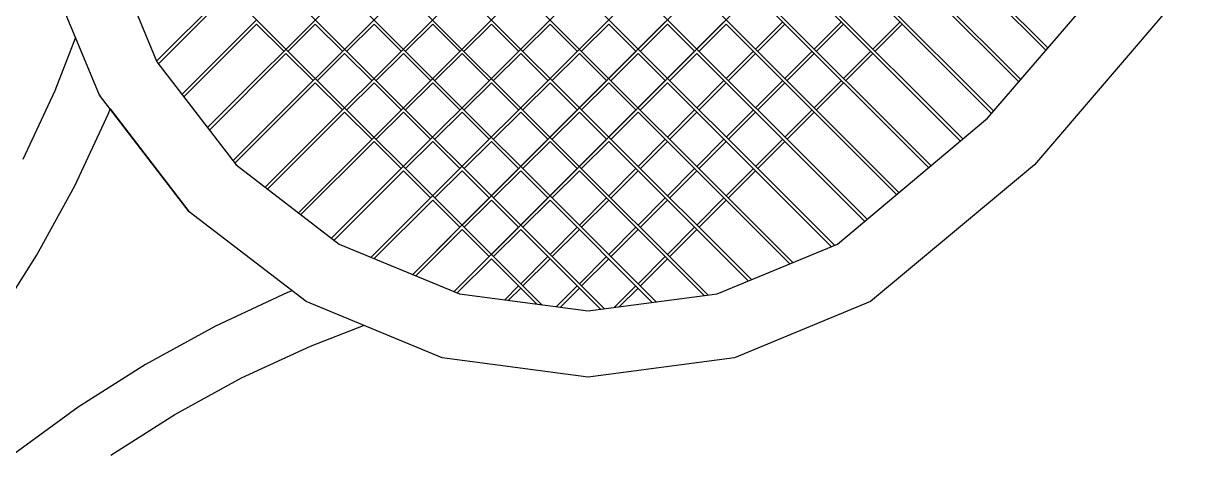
# Model space of a CAD drawing. Header units: millimetres. Extents: x 3103 to 179340, y -10977 to 70536.
# Drawn here: x 154277.9 to 154538.8, y 19392.5 to 19488.7 of the extents above; entities that cross this region are included whole.
import ezdxf

# ---------------------------------------------------------------- set-up
doc = ezdxf.new("R2010")
doc.units = ezdxf.units.MM
doc.header["$LTSCALE"] = 0.5
doc.layers.add('MEBEL', color=1, linetype='Continuous')

# ---------------------------------------------------------------- blocks, each defined once
blk = doc.blocks.new('m_87')
for p, q in [((-47.840034, -31.024021), (-36.066401, -19.248146)), ((-44.595694, -19.340724), (-33.130657, -30.808008)), ((-45.116114, -19.789255), (-33.579099, -31.328517)), ((-47.001564, -32.123339), (-35.097658, -20.217091)), ((-45.636427, -20.237791), (-34.027433, -31.848925)), ((-46.580958, -32.671583), (-34.613275, -20.701563)), ((-46.096086, -20.746779), (-34.536421, -32.308787)), ((-46.04882, -33.1083), (-34.128904, -21.186036)), ((-46.538472, -21.273339), (-35.062885, -32.751173)), ((-46.980762, -21.799904), (-35.589349, -33.193552)), ((-45.500683, -33.529001), (-33.644533, -21.670508)), ((-44.952535, -33.949709), (-33.16015, -22.154981)), ((-47.42304, -22.326463), (-36.115813, -33.635938)), ((-44.299316, -34.265232), (-32.675778, -22.639453)), ((-47.854197, -22.864157), (-36.653411, -34.06719)), ((-48.137891, -23.549318), (-37.338471, -34.350973)), ((-48.42168, -24.234474), (-38.023436, -34.634763)), ((-48.675286, -24.949807), (-38.738477, -34.888476)), ((-48.787987, -25.805956), (-39.594626, -35.00117)), ((-48.900675, -26.662206), (-40.45068, -35.113865)), ((-48.834073, -27.697754), (-41.486036, -35.047263)), ((-36.017966, -27.992868), (-33.16425, -30.847072)), ((-36.502337, -28.477341), (-33.612692, -31.367481)), ((-36.98672, -28.961813), (-34.061133, -31.88799)), ((-48.655462, -29.054981), (-47.834277, -31.037891)), ((-34.128904, -31.965524), (-31.659078, -29.100001)), ((-48.783397, -31.586033), (-49.714064, -29.33867)), ((-37.471091, -29.446286), (-34.575974, -32.341993)), ((-30.709862, -29.648143), (-33.352923, -32.740623)), ((-47.811222, -31.067967), (-46.674215, -29.930663)), ((-39.892971, -30.82695), (-38.96054, -29.894435)), ((-38.924217, -30.82695), (-37.991797, -29.894435)), ((-37.955462, -29.930758), (-35.102438, -32.784372)), ((-47.42304, -31.575095), (-46.189844, -30.342477)), ((-47.390627, -31.616211), (-46.189844, -30.415135)), ((-46.189844, -30.415135), (-45.741796, -30.863279)), ((-45.669138, -30.863279), (-45.22109, -30.415135)), ((-45.22109, -30.415135), (-44.773042, -30.863279)), ((-44.700384, -30.863279), (-44.252336, -30.415231)), ((-44.252336, -30.415231), (-43.804299, -30.86338)), ((-43.731641, -30.863279), (-43.283593, -30.415231)), ((-43.283593, -30.415231), (-42.835545, -30.86338)), ((-42.762887, -30.863279), (-42.314839, -30.415231)), ((-42.314839, -30.415231), (-41.866791, -30.86338)), ((-41.794133, -30.86338), (-41.346085, -30.415135)), ((-41.346085, -30.415135), (-40.898048, -30.863279)), ((-40.377342, -30.415231), (-40.82539, -30.863279)), ((-40.377342, -31.311422), (-39.444923, -30.378908)), ((-39.929294, -30.863279), (-40.377342, -30.415231)), ((-39.408588, -30.415231), (-39.856636, -30.863279)), ((-39.408588, -31.311422), (-38.476169, -30.378908)), ((-38.96054, -30.86338), (-39.408588, -30.415231)), ((-38.887882, -30.863279), (-38.439846, -30.415231)), ((-38.439846, -30.415231), (-35.628902, -33.226758)), ((-37.955462, -30.82695), (-37.507414, -30.378908)), ((-37.919139, -30.86338), (-37.471091, -30.415231)), ((-36.98672, -30.82695), (-36.538672, -30.378908)), ((-36.950385, -30.86338), (-36.502337, -30.415231)), ((-36.017966, -30.827051), (-35.569918, -30.378908)), ((-35.981643, -30.86338), (-35.533595, -30.415231)), ((-49.177539, -30.634278), (-49.518156, -31.513864)), ((-46.970021, -32.164454), (-45.705461, -30.899608)), ((-45.705461, -30.899608), (-45.257413, -31.347751)), ((-45.184767, -31.347751), (-44.736719, -30.899608)), ((-44.736719, -30.899608), (-44.288671, -31.347751)), ((-44.216012, -31.347751), (-43.767964, -30.899703)), ((-43.767964, -30.899703), (-43.319916, -31.347853)), ((-43.247258, -31.347751), (-42.79921, -30.899703)), ((-42.79921, -30.899703), (-42.351174, -31.347853)), ((-42.278516, -31.347751), (-41.830468, -30.899703)), ((-41.830468, -30.899703), (-41.38242, -31.347853)), ((-40.861713, -30.899608), (-41.309762, -31.347853)), ((-40.861713, -31.795996), (-39.929294, -30.863279)), ((-40.413665, -31.347751), (-40.861713, -30.899608)), ((-39.892971, -30.899703), (-40.341007, -31.347751)), ((-39.892971, -31.795895), (-38.96054, -30.86338)), ((-39.444923, -31.347751), (-39.892971, -30.899703)), ((-39.372265, -31.347751), (-38.924217, -30.899703)), ((-38.924217, -30.899703), (-36.155366, -33.669138)), ((-38.439846, -31.311422), (-37.991797, -30.86338)), ((-38.403511, -31.347751), (-37.955462, -30.899703)), ((-37.471091, -31.311422), (-37.023043, -30.86338)), ((-37.434768, -31.347751), (-36.98672, -30.899703)), ((-36.502337, -31.311524), (-36.054289, -30.86338)), ((-36.466014, -31.347853), (-36.017966, -30.899703)), ((-47.834277, -31.037891), (-46.527922, -32.740623)), ((-46.549415, -32.712692), (-45.22109, -31.38408)), ((-45.22109, -31.38408), (-44.773042, -31.832224)), ((-44.700384, -31.832224), (-44.252336, -31.38408)), ((-44.252336, -31.38408), (-43.804299, -31.832224)), ((-43.731641, -31.832224), (-43.283593, -31.384182)), ((-43.283593, -31.384182), (-42.835545, -31.832325)), ((-42.762887, -31.832224), (-42.314839, -31.384182)), ((-42.314839, -31.384182), (-41.866791, -31.832325)), ((-41.346085, -31.384182), (-41.794133, -31.832224)), ((-41.346085, -32.280367), (-40.413665, -31.347751)), ((-40.898048, -31.832325), (-41.346085, -31.384182)), ((-40.377342, -31.38408), (-40.82539, -31.832325)), ((-40.377342, -32.280469), (-39.444923, -31.347751)), ((-39.929294, -31.832224), (-40.377342, -31.38408)), ((-39.856636, -31.832224), (-39.408588, -31.384182)), ((-39.408588, -31.384182), (-36.704778, -34.088474)), ((-38.924217, -31.795895), (-38.476169, -31.347853)), ((-38.887882, -31.832224), (-38.439846, -31.384182)), ((-37.955462, -31.795895), (-37.507414, -31.347853)), ((-37.919139, -31.832224), (-37.471091, -31.384182)), ((-36.98672, -31.795996), (-36.538672, -31.347853)), ((-36.950385, -31.832325), (-36.502337, -31.384182)), ((-49.518156, -31.513864), (-50.046086, -32.650196)), ((-47.302925, -33.515817), (-48.783397, -31.586033)), ((-48.783397, -31.586033), (-48.770701, -31.602639)), ((-49.190139, -33.082712), (-48.635745, -31.88945)), ((-48.635745, -31.88945), (-48.607218, -31.815719)), ((-48.607218, -31.815719), (-47.302925, -33.515817)), ((-46.007716, -33.139843), (-44.736719, -31.868553)), ((-44.736719, -31.868553), (-44.288671, -32.316696)), ((-44.216012, -32.316696), (-43.767964, -31.868553)), ((-43.767964, -31.868553), (-43.319916, -32.316696)), ((-43.247258, -32.316696), (-42.79921, -31.868654)), ((-42.79921, -31.868654), (-42.351174, -32.316798)), ((-41.830468, -31.868654), (-42.278516, -32.316696)), ((-41.830468, -32.764846), (-40.898048, -31.832325)), ((-41.38242, -32.316798), (-41.830468, -31.868654)), ((-40.861713, -31.868654), (-41.309762, -32.316696)), ((-40.861713, -32.764846), (-39.929294, -31.832224)), ((-40.413665, -32.316798), (-40.861713, -31.868654)), ((-40.341007, -32.316798), (-39.892971, -31.868553)), ((-39.892971, -31.868553), (-37.389838, -34.372264)), ((-39.408588, -32.280367), (-38.96054, -31.832224)), ((-39.372265, -32.316696), (-38.924217, -31.868553)), ((-38.439846, -32.280367), (-37.991797, -31.832325)), ((-38.403511, -32.316696), (-37.955462, -31.868654)), ((-37.471091, -32.280469), (-37.023043, -31.832325)), ((-37.434768, -32.316798), (-36.98672, -31.868654)), ((-36.60537, -34.047264), (-34.128904, -31.965524)), ((-45.459568, -33.560544), (-44.252336, -32.353026)), ((-44.252336, -32.353026), (-43.804299, -32.801169)), ((-43.731641, -32.801169), (-43.283593, -32.353026)), ((-43.283593, -32.353026), (-42.835545, -32.801169)), ((-42.314839, -32.353127), (-42.762887, -32.801169)), ((-42.314839, -33.249318), (-41.38242, -32.316798)), ((-41.866791, -32.80127), (-42.314839, -32.353127)), ((-41.346085, -32.353127), (-41.794133, -32.801169)), ((-41.346085, -33.249318), (-40.413665, -32.316798)), ((-40.898048, -32.80127), (-41.346085, -32.353127)), ((-40.82539, -32.801169), (-40.377342, -32.353127)), ((-40.377342, -32.353127), (-38.074803, -34.656054)), ((-39.892971, -32.764941), (-39.444923, -32.316696)), ((-39.856636, -32.80127), (-39.408588, -32.353026)), ((-38.924217, -32.764846), (-38.476169, -32.316696)), ((-38.887882, -32.801169), (-38.439846, -32.353026)), ((-37.955462, -32.764941), (-37.507414, -32.316798)), ((-37.919139, -32.80127), (-37.471091, -32.353127)), ((-46.527922, -32.740623), (-44.825482, -34.047264)), ((-44.911515, -33.981252), (-43.767964, -32.837498)), ((-43.767964, -32.837498), (-43.319916, -33.285642)), ((-42.79921, -32.837498), (-43.247258, -33.285642)), ((-42.79921, -33.733791), (-41.866791, -32.80127)), ((-42.351174, -33.285642), (-42.79921, -32.837498)), ((-41.830468, -32.837599), (-42.278516, -33.285642)), ((-41.830468, -33.733791), (-40.898048, -32.80127)), ((-41.38242, -33.285743), (-41.830468, -32.837599)), ((-41.309762, -33.285642), (-40.861713, -32.837599)), ((-40.861713, -32.837599), (-38.802826, -34.89697)), ((-40.377342, -33.249318), (-39.929294, -32.80127)), ((-40.341007, -33.285642), (-39.892971, -32.837599)), ((-39.408588, -33.249414), (-38.96054, -32.801169)), ((-39.372265, -33.285743), (-38.924217, -32.837498)), ((-38.439846, -33.249414), (-37.991797, -32.80127)), ((-38.403511, -33.285743), (-37.955462, -32.837599)), ((-33.352923, -32.740623), (-36.057317, -34.996581)), ((-49.821388, -34.23711), (-49.190139, -33.082712)), ((-44.247949, -34.286523), (-43.283593, -33.321971)), ((-43.614351, -34.549022), (-42.351174, -33.285642)), ((-43.283593, -33.321971), (-42.835545, -33.770114)), ((-42.314839, -33.321971), (-42.762887, -33.770114)), ((-42.314839, -34.218263), (-41.38242, -33.285743)), ((-41.866791, -33.770114), (-42.314839, -33.321971)), ((-41.794133, -33.770114), (-41.346085, -33.322072)), ((-41.346085, -33.322072), (-39.65888, -35.00967)), ((-40.861713, -33.733791), (-40.413665, -33.285743)), ((-40.82539, -33.770114), (-40.377342, -33.322072)), ((-39.892971, -33.733791), (-39.444923, -33.285743)), ((-39.856636, -33.770114), (-39.408588, -33.322072)), ((-38.924217, -33.733886), (-38.476169, -33.285743)), ((-38.887882, -33.770215), (-38.439846, -33.322072)), ((-45.373439, -34.996581), (-47.302925, -33.515817)), ((-42.835545, -33.770114), (-43.614351, -34.549022)), ((-43.562984, -34.570312), (-42.79921, -33.806443)), ((-42.929291, -34.832907), (-41.866791, -33.770114)), ((-42.79921, -33.806443), (-42.351174, -34.254587)), ((-42.278516, -34.254587), (-41.830468, -33.806443)), ((-41.830468, -33.806443), (-40.514838, -35.122365)), ((-41.346085, -34.218263), (-40.898048, -33.770215)), ((-41.309762, -34.254587), (-40.861713, -33.806544)), ((-40.377342, -34.218263), (-39.929294, -33.770215)), ((-40.341007, -34.254587), (-39.892971, -33.806544)), ((-39.408588, -34.218263), (-38.96054, -33.770215)), ((-39.372265, -34.254587), (-38.924217, -33.806544)), ((-44.825482, -34.047264), (-42.84296, -34.868651)), ((-38.587892, -34.868651), (-36.60537, -34.047264)), ((-50.52675, -35.347754), (-49.821388, -34.23711)), ((-42.351174, -34.254587), (-42.929291, -34.832907)), ((-42.877924, -34.854197), (-42.314839, -34.290916)), ((-42.314839, -34.290916), (-41.569721, -35.03623)), ((-41.830468, -34.702736), (-41.38242, -34.254587)), ((-41.794133, -34.739059), (-41.346085, -34.290916)), ((-40.861713, -34.702736), (-40.413665, -34.254688)), ((-40.82539, -34.739059), (-40.377342, -34.291017)), ((-39.892971, -34.702736), (-39.444923, -34.254688)), ((-39.856636, -34.739059), (-39.408588, -34.291017)), ((-42.094826, -34.967184), (-41.866791, -34.739059)), ((-42.03056, -34.975582), (-41.830468, -34.775388)), ((-41.23876, -35.079884), (-40.898048, -34.739059)), ((-41.174507, -35.088283), (-40.861713, -34.775388)), ((-40.281736, -35.091603), (-39.929294, -34.73916)), ((-40.19804, -35.080665), (-39.892971, -34.775489)), ((-45.677828, -34.847849), (-46.870803, -35.402441)), ((-45.604288, -34.819335), (-45.677828, -34.847849)), ((-42.84296, -34.868651), (-40.715432, -35.148728)), ((-40.715432, -35.148728), (-38.587892, -34.868651)), ((-43.126559, -35.927439), (-45.373439, -34.996581)), ((-36.057317, -34.996581), (-38.304197, -35.927439)), ((-46.870803, -35.402441), (-48.025, -36.033791)), ((-45.302343, -35.730469), (-44.423627, -35.390037)), ((-46.438479, -36.25859), (-45.302343, -35.730469)), ((-40.715432, -36.245018), (-43.126559, -35.927439)), ((-38.304197, -35.927439), (-40.715432, -36.245018)), ((-48.025, -36.033791), (-49.135446, -36.739355)), ((-47.537589, -36.859864), (-46.438479, -36.25859)), ((-49.135446, -36.739355), (-50.197458, -37.516016)), ((-48.595011, -37.531739), (-47.537589, -36.859864))]:
    blk.add_line(p, q)

msp = doc.modelspace()

# ---------------------------------------------------------------- block references
at = {"layer": 'MEBEL', "xscale": 13.5, "yscale": 13.5, "zscale": 13.5}
msp.add_blockref('m_87', (154953.42, 19899.1), dxfattribs=at)

doc.saveas('drawing.dxf')
